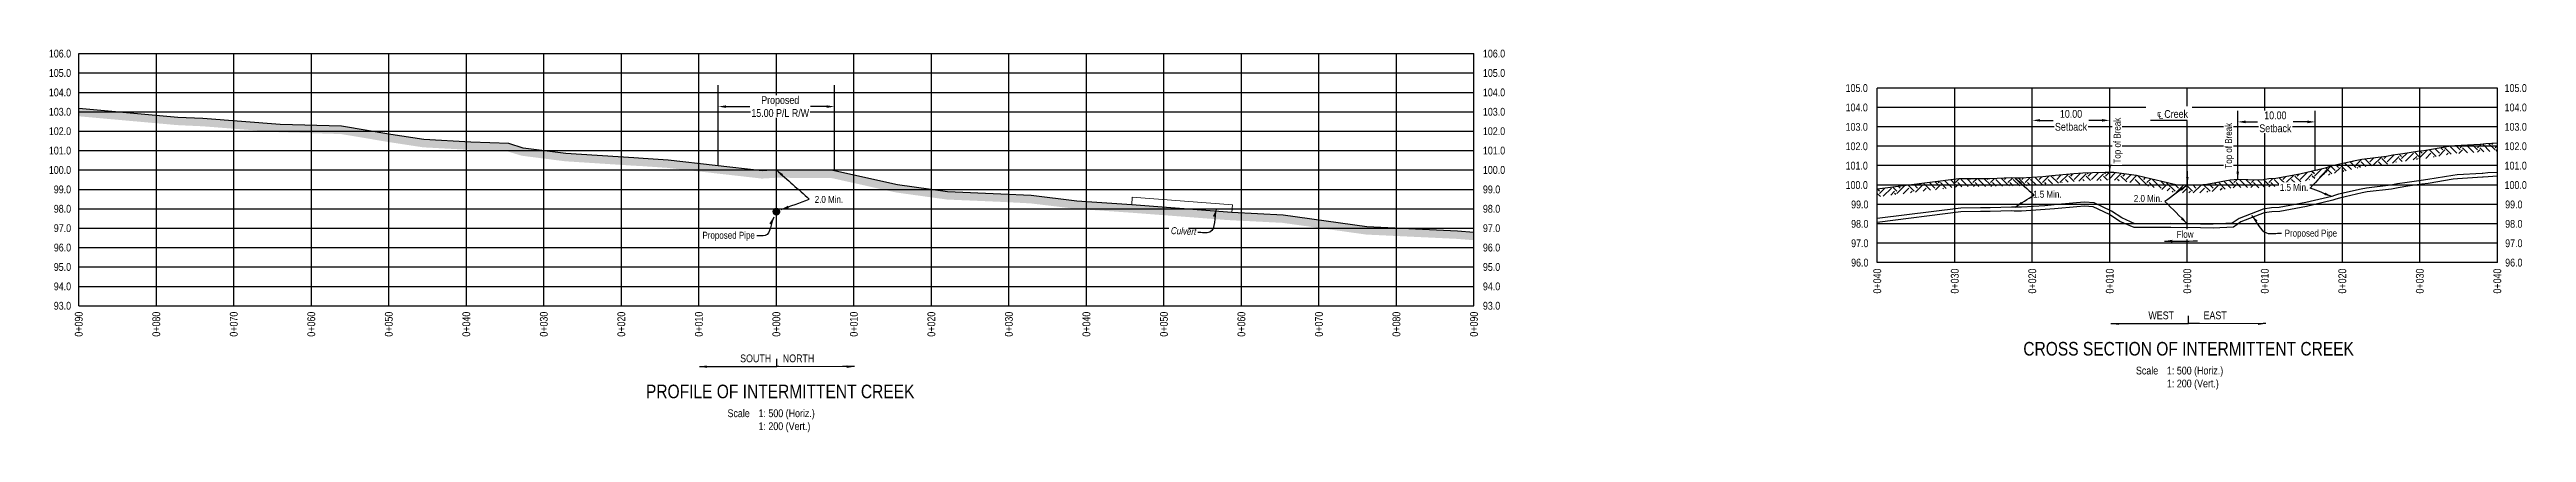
# Model space of a CAD drawing. Extents: x 521099 to 549685, y 6023217 to 6034691.
# Drawn here: x 529152 to 532346, y 6023577 to 6024070 of the extents above; entities that cross this region are included whole.
import ezdxf
from ezdxf.enums import TextEntityAlignment as Align

# ---------------------------------------------------------------- set-up
doc = ezdxf.new("R2010")
doc.units = 0
doc.header["$LTSCALE"] = 5
doc.header["$PDSIZE"] = 0.5
doc.linetypes.add('foc-TOPO', pattern=[1, 0.2, -0.8])
doc.layers.get('Defpoints').update_dxf_attribs({"color": 9})
doc.layers.add('AS-GENERAL', color=48, linetype='Continuous', lineweight=18)
for name, color, linetype in [('CG-NOTES', 7, 'Continuous'), ('DETAIL-T', 7, 'Continuous'), ('L-BD', 7, 'Continuous'), ('L-DETAIL-T', 3, 'Continuous'), ('L-MON', 1, 'Continuous'), ('P-CROSSINGS-GRID', 8, 'Continuous'), ('P-CROSSINGS-GROUND', 48, 'foc-TOPO'), ('P-CROSSINGS-LINE', 3, 'Continuous'), ('P-PROPOSED', 10, 'Continuous'), ('S-T7', 7, 'Continuous')]:
    doc.layers.add(name, color=color, linetype=linetype)
doc.styles.add('140', font='ARIALN.TTF', dxfattribs={"height": 15})
doc.styles.add('80', font='ARIALN.TTF', dxfattribs={"height": 10})
doc.styles.add('80CG', font='ARIALN.TTF', dxfattribs={"height": 10})
doc.styles.add('80L', font='ARIALN.TTF', dxfattribs={"height": 10})
doc.dimstyles.new('Compass 5 000', dxfattribs={"dimscale": 5, "dimtxt": 9, "dimasz": 2, "dimexe": 0.2, "dimexo": 0.0625, "dimgap": 0.5, "dimtad": 0, "dimtih": 1, "dimtoh": 1, "dimzin": 0, "dimdsep": 46, "dimtxsty": '80CG', "dimcen": 0.1, "dimse1": 1, "dimse2": 1, "dimclrd": 256, "dimclrt": 256, "dimaunit": 1, "dimadec": 4, "dimazin": 0, "dimtfac": 0.06, "dimtofl": 0, "dimtmove": 0, "dimatfit": 1, "dimfxl": 0.2, "dimtolj": 1, "dimtzin": 0, "dimlwd": -1, "dimarcsym": 0})

# ---------------------------------------------------------------- blocks, each defined once
blk = doc.blocks.new('*D868')
at = {"transparency": 16777216}
for p, q in [((530024.1, 6023996.8), (530054.9, 6023996.8)), ((530154, 6023996.8), (530133, 6023996.8))]:
    blk.add_line(p, q, dxfattribs=at)
at = {"linetype": 'Continuous', "transparency": 16777216}
for points in [[(530024.1, 6023998.4), (530024.1, 6023995.1), (530014.1, 6023996.8)], [(530154, 6023998.4), (530154, 6023995.1), (530164, 6023996.8)]]:
    blk.add_solid(points, dxfattribs=at)
at = {"layer": 'Defpoints', "color": 0, "linetype": 'Continuous', "transparency": 16777216}
for p in [(530014.1, 6024000.6), (530164, 6024000.6), (530164, 6023996.8)]:
    blk.add_point(p, dxfattribs=at)
at = {"linetype": 'Continuous', "transparency": 16777216, "insert": (530094, 6023996.8), "char_height": 10, "attachment_point": 5, "style": '80CG', "bg_fill": 3, "box_fill_scale": 1.1, "bg_fill_color": 256, "bg_fill_true_color": 13158600, "bg_fill_transparency": 0}
blk.add_mtext('\\A1;Proposed\\P15.00 P/L R/W', dxfattribs=at)
blk = doc.blocks.new('PLIA')
at = {"color": 255, "const_width": 1}
blk.add_lwpolyline([(-0.5, 0, 1), (0.5, 0, 1)], format="xyb", close=True, dxfattribs=at)
blk = doc.blocks.new('PLIAA')
blk.add_blockref('PLIA', (0, 0))
blk = doc.blocks.new('PLIB')
at = {"color": 1}
blk.add_circle((0, 0), 0.8, dxfattribs=at)
blk = doc.blocks.new('PLIBB')
blk.add_blockref('PLIB', (0, 0))
blk = doc.blocks.new('PLICC')
for name in ['PLIAA', 'PLIBB']:
    blk.add_blockref(name, (0, 0))
blk = doc.blocks.new('PLI')
blk.add_blockref('PLICC', (0, 0))
blk = doc.blocks.new('*D910')
at = {"transparency": 16777216}
for p, q in [((531983.5, 6023977.1), (531999.1, 6023977.1)), ((532063.4, 6023977.1), (532045, 6023977.1))]:
    blk.add_line(p, q, dxfattribs=at)
at = {"linetype": 'Continuous', "transparency": 16777216}
for points in [[(531983.5, 6023978.8), (531983.5, 6023975.4), (531973.5, 6023977.1)], [(532063.4, 6023978.8), (532063.4, 6023975.4), (532073.4, 6023977.1)]]:
    blk.add_solid(points, dxfattribs=at)
at = {"layer": 'Defpoints', "color": 0, "linetype": 'Continuous', "transparency": 16777216}
for p in [(531973.5, 6023960.2), (532073.4, 6023977.1), (532073.4, 6023960.2)]:
    blk.add_point(p, dxfattribs=at)
at = {"linetype": 'Continuous', "transparency": 16777216, "insert": (532022, 6023977.1), "char_height": 10, "attachment_point": 5, "style": '80CG', "bg_fill": 3, "box_fill_scale": 1.1, "bg_fill_color": 256, "bg_fill_true_color": 13158600, "bg_fill_transparency": 0}
blk.add_mtext('\\A1;10.00\\PSetback', dxfattribs=at)
blk = doc.blocks.new('*D911')
at = {"transparency": 16777216}
for p, q in [((531718.6, 6023979), (531735.6, 6023979)), ((531798.5, 6023979), (531781.5, 6023979))]:
    blk.add_line(p, q, dxfattribs=at)
for points in [[(531718.6, 6023980.7), (531718.6, 6023977.4), (531708.6, 6023979)], [(531798.5, 6023980.7), (531798.5, 6023977.4), (531808.5, 6023979)]]:
    blk.add_solid(points, dxfattribs=at)
at = {"layer": 'Defpoints', "color": 0, "transparency": 16777216}
for p in [(531708.6, 6023979), (531708.6, 6023956.5), (531808.5, 6023956.5)]:
    blk.add_point(p, dxfattribs=at)
at = {"transparency": 16777216, "insert": (531758.5, 6023979), "char_height": 10, "attachment_point": 5, "style": '80CG', "bg_fill": 3, "box_fill_scale": 1.1, "bg_fill_color": 256, "bg_fill_true_color": 13158600, "bg_fill_transparency": 0}
blk.add_mtext('\\A1;10.00\\PSetback', dxfattribs=at)

msp = doc.modelspace()

# ---------------------------------------------------------------- hatches: boundary and pattern name
at = {"layer": 'P-CROSSINGS-GROUND'}
h = msp.add_hatch(dxfattribs=at)
h.set_pattern_fill('EARTH', color=256, scale=2.498704, angle=45)
h.set_pattern_definition([(45, (-890.27, 3111.641), (0, 22.438998523), [15.86676802, -15.86676802]), (45, (-894.478, 3115.849), (0, 22.438998523), [15.86676802, -15.86676802]), (45, (-898.685, 3120.056), (0, 22.438998523), [15.86676802, -15.86676802]), (135, (-898.685, 3122.86), (-22.438998523, 0), [15.86676802, -15.86676802]), (135, (-894.478, 3127.068), (-22.438998523, 0), [15.86676802, -15.86676802]), (135, (-890.27, 3131.275), (-22.438998523, 0), [15.86676802, -15.86676802])])
h.paths.add_polyline_path([(531508.672, 6023880.347), (531614.355, 6023893.595), (531641.467, 6023893.941), (531653.806, 6023893.946), (531681.726, 6023894.83), (531686.14, 6023894.723), (531693.851, 6023894.536), (531722.701, 6023896.545), (531734.451, 6023897.435), (531763.173, 6023900.151), (531774.151, 6023901.121), (531786.64, 6023901.444), (531802.777, 6023901.861), (531812.977, 6023902.061), (531841.037, 6023898.225), (531851.242, 6023895.879), (531880.8, 6023888.717), (531884.085, 6023887.942), (531892.268, 6023886.01), (531923.797, 6023885.468), (531934.863, 6023886.513), (531965.07, 6023892.011), (531973.83, 6023892.844), (531986.145, 6023892.553), (532004.614, 6023892.116), (532014.415, 6023893.587), (532023.926, 6023894.003), (532055.49, 6023899.959), (532087.299, 6023907.354), (532089.582, 6023908.125), (532096.116, 6023910.333), (532126.959, 6023917.286), (532134.995, 6023918.947), (532166.65, 6023922.722), (532175.03, 6023924.293), (532187.864, 6023926.219), (532206.694, 6023929.043), (532214.709, 6023929.897), (532247.046, 6023935.364), (532254.141, 6023936.08), (532286.721, 6023938.143), (532287.198, 6023938.182), (532293.994, 6023938.738), (532308.257, 6023939.55), (532308.257, 6023949.561), (532293.302, 6023948.71), (532286.382, 6023948.143), (532285.997, 6023948.112), (532253.324, 6023946.043), (532245.71, 6023945.275), (532213.345, 6023939.803), (532205.422, 6023938.959), (532186.382, 6023936.103), (532173.367, 6023934.15), (532165.135, 6023932.607), (532133.388, 6023928.821), (532124.848, 6023927.055), (532093.41, 6023919.969), (532086.382, 6023917.594), (532084.561, 6023916.979), (532053.431, 6023909.742), (532022.775, 6023903.957), (532013.452, 6023903.549), (532003.986, 6023902.128), (531986.382, 6023902.545), (531973.474, 6023902.85), (531963.699, 6023901.92), (531933.495, 6023896.423), (531923.412, 6023895.47), (531893.517, 6023895.985), (531886.382, 6023897.669), (531883.125, 6023898.438), (531853.538, 6023905.607), (531842.837, 6023908.066), (531813.56, 6023912.07), (531802.55, 6023911.853), (531786.382, 6023911.435), (531773.581, 6023911.104), (531762.263, 6023910.104), (531733.603, 6023907.395), (531721.976, 6023906.513), (531693.624, 6023904.539), (531686.382, 6023904.715), (531681.689, 6023904.828), (531653.646, 6023903.941), (531641.401, 6023903.936), (531613.667, 6023903.582), (531508.672, 6023890.42)])

# ---------------------------------------------------------------- linework, layer by layer
for p, q in [((530014.121, 6023920.486), (530014.121, 6024024.181)), ((530164.043, 6023914.115), (530164.043, 6024024.181)), ((531708.568, 6023905.58), (531708.568, 6023979.039))]:
    msp.add_line(p, q)
at = {"layer": 'CG-NOTES'}
for p, q in [((531909.855, 6023717.183), (531909.855, 6023727.178)), ((530089.728, 6023661.792), (530089.728, 6023671.787))]:
    msp.add_line(p, q, dxfattribs=at)
at = {"layer": 'P-CROSSINGS-GRID', "color": 8}
for p, q in [((529189.549, 6024065.067), (530988.616, 6024065.067)), ((529189.549, 6023740.235), (529189.549, 6024065.067)), ((529289.497, 6023740.235), (529289.497, 6024065.067)), ((529389.445, 6023740.235), (529389.445, 6024065.067)), ((529489.393, 6023740.235), (529489.393, 6024065.067)), ((529589.342, 6023740.235), (529589.342, 6024065.067)), ((529689.29, 6023740.235), (529689.29, 6024065.067)), ((529789.238, 6023740.235), (529789.238, 6024065.067)), ((529889.186, 6023740.235), (529889.186, 6024065.067)), ((529989.134, 6023740.235), (529989.134, 6024065.067)), ((530089.082, 6023740.235), (530089.082, 6024065.067)), ((530189.03, 6023740.235), (530189.03, 6024065.067)), ((530288.979, 6023740.235), (530288.979, 6024065.067)), ((530388.927, 6023740.235), (530388.927, 6024065.067)), ((530488.875, 6023740.235), (530488.875, 6024065.067)), ((530588.823, 6023740.235), (530588.823, 6024065.067)), ((530688.771, 6023740.235), (530688.771, 6024065.067)), ((530788.719, 6023740.235), (530788.719, 6024065.067)), ((530888.667, 6023740.235), (530888.667, 6024065.067)), ((530988.616, 6023740.235), (530988.616, 6024065.067)), ((529189.549, 6024040.08), (530988.616, 6024040.08)), ((532308.257, 6024020.663), (531508.672, 6024020.663)), ((531508.672, 6023795.78), (531508.672, 6024020.663)), ((531608.62, 6023795.78), (531608.62, 6024020.663)), ((531708.568, 6023795.78), (531708.568, 6024020.663)), ((531808.516, 6023795.78), (531808.516, 6024020.663)), ((531908.464, 6023795.78), (531908.464, 6024020.663)), ((532008.413, 6023795.78), (532008.413, 6024020.663)), ((532108.361, 6023795.78), (532108.361, 6024020.663)), ((532208.309, 6023795.78), (532208.309, 6024020.663)), ((532308.257, 6023795.78), (532308.257, 6024020.663)), ((529189.549, 6024015.093), (530988.616, 6024015.093)), ((529189.549, 6023990.106), (530988.616, 6023990.106)), ((532308.257, 6023995.676), (531508.672, 6023995.676)), ((529189.549, 6023965.119), (530988.616, 6023965.119)), ((532308.257, 6023970.689), (531508.672, 6023970.689)), ((529189.549, 6023940.132), (530988.616, 6023940.132)), ((532308.257, 6023945.702), (531508.672, 6023945.702)), ((529189.549, 6023915.145), (530988.616, 6023915.145)), ((532308.257, 6023920.715), (531508.672, 6023920.715)), ((532308.257, 6023895.728), (531508.672, 6023895.728)), ((529189.549, 6023890.158), (530988.616, 6023890.158)), ((529189.549, 6023865.171), (530988.616, 6023865.171)), ((532308.257, 6023870.741), (531508.672, 6023870.741)), ((529189.549, 6023840.184), (530988.616, 6023840.184)), ((532308.257, 6023845.754), (531508.672, 6023845.754)), ((529189.549, 6023815.197), (530988.616, 6023815.197)), ((532308.257, 6023820.767), (531508.672, 6023820.767)), ((532308.257, 6023795.78), (531508.672, 6023795.78)), ((529189.549, 6023790.21), (530988.616, 6023790.21)), ((529189.549, 6023765.222), (530988.616, 6023765.222)), ((529189.549, 6023740.235), (530988.616, 6023740.235))]:
    msp.add_line(p, q, dxfattribs=at)
at = {"layer": 'P-CROSSINGS-LINE', "color": 3, "flags": 128}
msp.add_lwpolyline([(532308.257, 6023949.561), (532293.302, 6023948.71), (532286.382, 6023948.143), (532285.997, 6023948.112), (532253.324, 6023946.043), (532245.71, 6023945.275), (532213.345, 6023939.803), (532205.422, 6023938.959), (532186.382, 6023936.103), (532173.367, 6023934.15), (532165.135, 6023932.607), (532133.388, 6023928.821), (532124.848, 6023927.055), (532093.41, 6023919.969), (532086.382, 6023917.594), (532084.561, 6023916.979), (532053.431, 6023909.742), (532022.775, 6023903.957), (532013.452, 6023903.549), (532003.986, 6023902.128), (531986.382, 6023902.545), (531973.474, 6023902.85), (531963.699, 6023901.92), (531933.495, 6023896.423), (531923.412, 6023895.47), (531893.517, 6023895.985), (531886.382, 6023897.669), (531883.125, 6023898.438), (531853.538, 6023905.607), (531842.837, 6023908.066), (531813.56, 6023912.07), (531802.55, 6023911.853), (531786.382, 6023911.435), (531773.581, 6023911.104), (531762.263, 6023910.104), (531733.603, 6023907.395), (531721.976, 6023906.513), (531693.624, 6023904.539), (531686.382, 6023904.715), (531681.689, 6023904.828), (531653.646, 6023903.941), (531641.401, 6023903.936), (531613.667, 6023903.582), (531508.672, 6023890.42)], dxfattribs=at)
at = {"layer": 'P-PROPOSED'}
for points in [[(532308.257, 6023912.02), (532295.897, 6023911.316), (532289.442, 6023910.788), (532288.712, 6023910.728), (532256.389, 6023908.681), (532250.719, 6023908.109), (532218.459, 6023902.656), (532210.19, 6023901.775), (532191.942, 6023899.037), (532179.602, 6023897.186), (532170.814, 6023895.538), (532139.413, 6023891.794), (532132.765, 6023890.419), (532103.558, 6023883.836), (532098.382, 6023882.086), (532094.829, 6023880.886), (532061.153, 6023873.057), (532027.091, 6023866.63), (532017.063, 6023866.191), (532006.342, 6023864.582), (531975.256, 6023852.82), (531966.213, 6023846.445), (531941.606, 6023845.231), (531925.337, 6023845.456), (531887.275, 6023846.111), (531863.875, 6023845.895), (531840.908, 6023845.883), (531823.939, 6023853.278), (531810.648, 6023862.029), (531788.326, 6023872.741), (531775.717, 6023873.667), (531765.677, 6023872.779), (531736.784, 6023870.048), (531724.694, 6023869.131), (531694.474, 6023867.027), (531685.474, 6023867.245), (531681.827, 6023867.333), (531654.246, 6023866.461), (531641.648, 6023866.456), (531616.246, 6023866.131), (531508.672, 6023852.646)], [(532308.257, 6023907.014), (532296.243, 6023906.331), (532289.85, 6023905.807), (532289.073, 6023905.743), (532256.798, 6023903.7), (532251.387, 6023903.154), (532219.141, 6023897.703), (532210.826, 6023896.817), (532192.684, 6023894.095), (532180.434, 6023892.257), (532171.571, 6023890.596), (532140.217, 6023886.857), (532133.82, 6023885.534), (532104.911, 6023879.018), (532099.982, 6023877.352), (532096.198, 6023876.073), (532062.182, 6023868.165), (532027.667, 6023861.653), (532017.545, 6023861.209), (532007.611, 6023859.719), (531977.618, 6023848.37), (531967.907, 6023841.525), (531941.695, 6023840.232), (531925.26, 6023840.459), (531887.255, 6023841.113), (531863.9, 6023840.897), (531839.868, 6023840.886), (531821.549, 6023848.868), (531808.182, 6023857.669), (531787.017, 6023867.826), (531775.755, 6023868.653), (531766.132, 6023867.803), (531737.208, 6023865.068), (531725.056, 6023864.147), (531694.587, 6023862.025), (531685.353, 6023862.249), (531681.846, 6023862.334), (531654.326, 6023861.463), (531641.681, 6023861.458), (531616.589, 6023861.138), (531508.672, 6023847.609)]]:
    msp.add_lwpolyline(points, dxfattribs=at)

# ---------------------------------------------------------------- block references
at = {"layer": 'L-MON', "xscale": 4.99740725, "yscale": 4.99740725, "zscale": 4.99740725}
msp.add_blockref('PLI', (530089.082, 6023861.436), dxfattribs=at)

# ---------------------------------------------------------------- texts
at = {"style": '80'}
for s, p in [('0+040', (531508.629, 6023788.115)), ('0+030', (531608.577, 6023788.115)), ('0+020', (531708.526, 6023788.115)), ('0+010', (531808.474, 6023788.115)), ('0+000', (531908.422, 6023788.115)), ('0+010', (532008.37, 6023788.115)), ('0+020', (532108.318, 6023788.115)), ('0+030', (532208.266, 6023788.115)), ('0+040', (532308.214, 6023788.115)), ('0+090', (529189.462, 6023732.571)), ('0+080', (529289.41, 6023732.571)), ('0+070', (529389.358, 6023732.571)), ('0+060', (529489.306, 6023732.571)), ('0+050', (529589.255, 6023732.571)), ('0+040', (529689.203, 6023732.571)), ('0+030', (529789.151, 6023732.571)), ('0+020', (529889.099, 6023732.571)), ('0+010', (529989.047, 6023732.571)), ('0+000', (530088.995, 6023732.571)), ('0+010', (530188.943, 6023732.571)), ('0+020', (530288.892, 6023732.571)), ('0+030', (530388.84, 6023732.571)), ('0+040', (530488.788, 6023732.571)), ('0+050', (530588.736, 6023732.571)), ('0+060', (530688.684, 6023732.571)), ('0+070', (530788.632, 6023732.571)), ('0+080', (530888.58, 6023732.571)), ('0+090', (530988.529, 6023732.571))]:
    msp.add_text(s, height=9.9948, rotation=90, dxfattribs=at).set_placement(p, align=Align.MIDDLE_RIGHT)
at = {"char_height": 8.9953, "style": '80L'}
for s, insert, attachment_point in [('2.0 Min.', (530138.519, 6023881.71), 1), ('1.5 Min.', (531746.344, 6023888.342), 3), ('2.0 Min.', (531876.137, 6023882.95), 3)]:
    msp.add_mtext_dynamic_manual_height_columns(s, width=45.28725, gutter_width=44.977, heights=[0], dxfattribs=dict(at, insert=insert, attachment_point=attachment_point))
at = {"layer": 'DETAIL-T', "char_height": 9.99481, "attachment_point": 1, "style": '80L'}
for insert in [(531842.235, 6023661.752), (530026.052, 6023606.748)]:
    msp.add_mtext_dynamic_manual_height_columns('Scale^I1: 500 (Horiz.)\\P^I1: 200 (Vert.)', width=216.99252, gutter_width=44.977, heights=[0], dxfattribs=dict(at, insert=insert))
at = {"layer": 'L-DETAIL-T', "char_height": 17.49093, "attachment_point": 2, "rotation": 0, "style": '140'}
for s, insert, width in [('CROSS SECTION OF INTERMITTENT CREEK', (531910.136, 6023693.609), 426.4834), ('PROFILE OF INTERMITTENT CREEK', (530093.953, 6023638.605), 384.7023)]:
    msp.add_mtext(s, dxfattribs=dict(at, insert=insert, width=width))
at = {"layer": 'S-T7', "style": '80'}
for s, p in [('106.0', (529179.554, 6024065.067)), ('105.0', (529179.554, 6024040.08)), ('104.0', (529179.554, 6024015.093)), ('105.0', (532346.245, 6024020.663)), ('103.0', (529179.554, 6023990.106)), ('104.0', (532346.245, 6023995.676)), ('102.0', (529179.554, 6023965.119)), ('103.0', (532346.245, 6023970.689)), ('101.0', (529179.554, 6023940.132)), ('102.0', (532346.245, 6023945.702)), ('101.0', (532346.245, 6023920.715)), ('100.0', (529179.554, 6023915.145)), ('99.0', (529179.554, 6023890.158)), ('100.0', (532346.245, 6023895.728)), ('98.0', (529179.554, 6023865.171)), ('99.0', (532340.648, 6023870.741)), ('97.0', (529179.554, 6023840.184)), ('98.0', (532340.648, 6023845.754)), ('96.0', (529179.554, 6023815.197)), ('95.0', (529179.554, 6023790.21)), ('97.0', (532340.648, 6023820.767)), ('96.0', (532340.648, 6023795.78)), ('94.0', (529179.554, 6023765.222)), ('93.0', (529179.554, 6023740.235))]:
    msp.add_text(s, height=9.9948, dxfattribs=at).set_placement(p, align=Align.MIDDLE_RIGHT)
for s, p in [('106.0', (531000.14, 6024065.067)), ('105.0', (531000.14, 6024040.08)), ('104.0', (531000.14, 6024015.093)), ('105.0', (531467.831, 6024020.663)), ('103.0', (531000.14, 6023990.106)), ('104.0', (531467.831, 6023995.676)), ('102.0', (531000.14, 6023965.119)), ('103.0', (531467.831, 6023970.689)), ('101.0', (531000.14, 6023940.132)), ('102.0', (531467.831, 6023945.702)), ('101.0', (531467.831, 6023920.715)), ('99.0', (531000.14, 6023890.158)), ('100.0', (531000.14, 6023915.145)), ('100.0', (531467.831, 6023895.728)), ('98.0', (531000.14, 6023865.171)), ('99.0', (531474.969, 6023870.741)), ('97.0', (531000.14, 6023840.184)), ('98.0', (531474.969, 6023845.754)), ('96.0', (531000.14, 6023815.197)), ('95.0', (531000.14, 6023790.21)), ('97.0', (531474.969, 6023820.767)), ('96.0', (531474.969, 6023795.78)), ('94.0', (531000.14, 6023765.222)), ('93.0', (531000.14, 6023740.235))]:
    msp.add_text(s, height=9.9948, dxfattribs=at).set_placement(p, align=Align.MIDDLE_LEFT)

# ---------------------------------------------------------------- leaders
at = {"path_type": 1}
for points in [[(531808.516, 6023911.971), (531808.516, 6023997.6)], [(531973.474, 6023902.85), (531973.474, 6023991.236)], [(530089.082, 6023915.145), (530131.47, 6023877.645)], [(531686.382, 6023904.715), (531710.813, 6023882.917)], [(531908.464, 6023895.728), (531879.645, 6023874.617)], [(532093.41, 6023919.969), (532067.095, 6023891.866)], [(532094.829, 6023880.886), (532067.095, 6023891.866)], [(530095.142, 6023864.099), (530131.47, 6023877.645)], [(531686.382, 6023867.234), (531710.813, 6023882.917)], [(531908.464, 6023845.754), (531879.645, 6023874.617)]]:
    msp.add_leader(points, dimstyle='Compass 5 000', override={"dimgap": 0.5, "dimtad": 0}, dxfattribs=at)
at = {"layer": 'CG-NOTES', "path_type": 1}
for points in [[(531809.907, 6023717.183), (531909.855, 6023717.183)], [(532009.804, 6023717.183), (531909.855, 6023717.183)], [(529989.779, 6023661.792), (530089.728, 6023661.792)], [(530189.676, 6023661.792), (530089.728, 6023661.792)]]:
    msp.add_leader(points, dimstyle='Compass 5 000', override={"dimgap": 0.5, "dimtad": 0}, dxfattribs=at)

# ---------------------------------------------------------------- next in the draw order: texts
at = {"style": '80L', "bg_fill": 3, "bg_fill_color": 256, "bg_fill_transparency": 0}
for s, width, gutter_width, insert, char_height, attachment_point, rotation, box_fill_scale in [('Top of Break', 59.05663, 44.977, (531825.184, 6023923.399), 8.99533, 7, 90, 1.2), ('Top of Break', 59.05663, 44.977, (531968.786, 6023916.816), 8.99533, 7, 90, 1.2), ('{\\fArial Narrow|b0|i1|c0|p34;Culvert}', 19.38159, 49.974, (530598.075, 6023841.618), 8.99533, 1, 357.566283, 1.3), ('Flow', 21.74993, 44.977, (531894.716, 6023836.706), 8.9953, 1, 0.333296, 1.2)]:
    msp.add_mtext_dynamic_manual_height_columns(s, width=width, gutter_width=gutter_width, heights=[0], dxfattribs=dict(at, insert=insert, char_height=char_height, attachment_point=attachment_point, rotation=rotation, box_fill_scale=box_fill_scale))
for s, width, insert, char_height, attachment_point, box_fill_scale in [('1.5 Min.', 35.8688, (532064.433, 6023897.266), 8.9953, 3, 1.2), ('Proposed Pipe', 67.24202, (529993.697, 6023835.543), 8.99533, 1, 1.3), ('Proposed Pipe', 67.24202, (532101.56, 6023838.239), 8.99533, 3, 1.5)]:
    msp.add_mtext_dynamic_manual_height_columns(s, width=width, gutter_width=44.977, heights=[0], dxfattribs=dict(at, insert=insert, char_height=char_height, attachment_point=attachment_point, box_fill_scale=box_fill_scale))
at = {"color": 3, "char_height": 9.9948, "style": '80', "bg_fill": 2}
for s, insert, width, attachment_point in [('WEST', (531891.333, 6023732.856), 78.39065, 3), ('EAST', (531929.378, 6023732.856), 71.75921, 1), ('SOUTH', (530082.364, 6023677.465), 78.39065, 3)]:
    msp.add_mtext(s, dxfattribs=dict(at, insert=insert, width=width, attachment_point=attachment_point))
at = {"layer": 'L-BD', "insert": (531909.319, 6023992.289), "char_height": 9.99481, "width": 49.13968, "attachment_point": 3, "style": '80', "bg_fill": 2}
msp.add_mtext('{\\fISOCPEUR|b0|i0|c0|p34;℄} Creek', dxfattribs=at)

# ---------------------------------------------------------------- next in the draw order: dimensions: what is measured, and where the dimension line sits
at = {"color": 6, "linetype": 'Continuous'}
dim = msp.add_linear_dim(base=(530164.043, 6023996.753), p1=(530014.121, 6024000.564), p2=(530164.043, 6024000.564), angle=0, text='Proposed\\P15.00 P/L R/W', dimstyle='Compass 5 000', override={"dimtfill": 1}, dxfattribs=at)
dim.commit()
dim.dimension.update_dxf_attribs({"geometry": '*D868', "text_midpoint": (530093.957, 6023996.753), "dimtype": 161})

# ---------------------------------------------------------------- next in the draw order: hatches: boundary and pattern name
at = {"layer": 'P-CROSSINGS-GROUND'}
h = msp.add_hatch(dxfattribs=at)
h.set_pattern_fill('EARTH', color=256, scale=2.498704, angle=45)
h.set_pattern_definition([(45, (271.346, 3128.122), (0, 22.438998523), [15.86676802, -15.86676802]), (45, (267.139, 3132.329), (0, 22.438998523), [15.86676802, -15.86676802]), (45, (262.932, 3136.536), (0, 22.438998523), [15.86676802, -15.86676802]), (135, (262.932, 3139.341), (-22.438998523, 0), [15.86676802, -15.86676802]), (135, (267.139, 3143.549), (-22.438998523, 0), [15.86676802, -15.86676802]), (135, (271.346, 3147.756), (-22.438998523, 0), [15.86676802, -15.86676802])])
h.paths.add_polyline_path([(530988.616, 6023834.662), (530967.503, 6023836.37), (530850.576, 6023841.895), (530742.586, 6023856.995), (530676.276, 6023860.37), (530547.199, 6023870.07), (530476.305, 6023875.02), (530417.803, 6023882.07), (530378.293, 6023884.095), (530309.776, 6023887.045), (530245.122, 6023895.995), (530162.008, 6023914.57), (530089.082, 6023915.145), (530070.72, 6023914.07), (529949.656, 6023927.795), (529917.159, 6023930.02), (529905.192, 6023930.67), (529817.348, 6023936.32), (529762.459, 6023943.345), (529744.005, 6023949.045), (529695.179, 6023950.97), (529634.286, 6023954.295), (529591.876, 6023960.795), (529528.442, 6023971.395), (529448.996, 6023973.72), (529349.265, 6023981.42), (529317.074, 6023982.895), (529189.549, 6023994.32), (529189.549, 6023984.285), (529316.399, 6023972.92), (529348.651, 6023971.442), (529448.465, 6023963.736), (529527.467, 6023961.424), (529590.296, 6023950.925), (529633.254, 6023944.341), (529694.71, 6023940.986), (529742.304, 6023939.109), (529760.334, 6023933.54), (529816.392, 6023926.366), (529904.6, 6023920.692), (529916.546, 6023920.043), (529948.751, 6023917.838), (530070.447, 6023904.042), (530089.335, 6023905.148), (530160.865, 6023904.584), (530243.344, 6023886.151), (530308.874, 6023877.079), (530377.822, 6023874.111), (530416.948, 6023872.106), (530475.358, 6023865.067), (530550.381, 6023859.828), (530669.041, 6023850.73), (530741.638, 6023847.035), (530849.647, 6023831.933), (530966.864, 6023826.394), (530988.616, 6023824.634)])

# ---------------------------------------------------------------- next in the draw order: linework, layer by layer
for p, q in [((532073.422, 6023914.389), (532073.422, 6023991.236)), ((531908.464, 6023979.039), (531861.134, 6023979.039))]:
    msp.add_line(p, q)
at = {"layer": 'AS-GENERAL', "flags": 128}
msp.add_lwpolyline([(530676.276, 6023860.37), (530547.199, 6023870.07), (530547.948, 6023880.036), (530677.025, 6023870.336)], close=True, dxfattribs=at)
at = {"layer": 'P-CROSSINGS-LINE', "color": 3, "flags": 128}
msp.add_lwpolyline([(530988.616, 6023834.662), (530967.503, 6023836.37), (530850.576, 6023841.895), (530742.586, 6023856.995), (530676.276, 6023860.37), (530547.199, 6023870.07), (530476.305, 6023875.02), (530417.803, 6023882.07), (530378.293, 6023884.095), (530309.776, 6023887.045), (530245.122, 6023895.995), (530162.008, 6023914.57), (530089.082, 6023915.145), (530070.72, 6023914.07), (529949.656, 6023927.795), (529917.159, 6023930.02), (529905.192, 6023930.67), (529817.348, 6023936.32), (529762.459, 6023943.345), (529744.005, 6023949.045), (529695.179, 6023950.97), (529634.286, 6023954.295), (529591.876, 6023960.795), (529528.442, 6023971.395), (529448.996, 6023973.72), (529349.265, 6023981.42), (529317.074, 6023982.895), (529189.549, 6023994.32)], dxfattribs=at)

# ---------------------------------------------------------------- next in the draw order: texts
at = {"color": 3, "insert": (530097.314, 6023677.465), "char_height": 9.9948, "width": 71.75921, "attachment_point": 1, "style": '80', "bg_fill": 2}
msp.add_mtext('NORTH', dxfattribs=at)

# ---------------------------------------------------------------- next in the draw order: dimensions: what is measured, and where the dimension line sits
at = {"color": 6}
dim = msp.add_aligned_dim(p1=(531808.516, 6023956.544), p2=(531708.568, 6023956.544), distance=-22.495, text='10.00\\PSetback', dimstyle='Compass 5 000', override={"dimtfill": 1}, dxfattribs=at)
dim.commit()
dim.dimension.update_dxf_attribs({"geometry": '*D911', "text_midpoint": (531758.542, 6023979.039)})

# ---------------------------------------------------------------- next in the draw order: leaders
at = {"path_type": 1}
for points in [[(531908.491, 6023895.929), (531908.464, 6023979.039)], [(531991.347, 6023856.367), (532010.739, 6023834.055), (532029.749, 6023833.753)], [(531878.975, 6023823.513), (531921.393, 6023823.668)]]:
    msp.add_leader(points, dimstyle='Compass 5 000', override={"dimgap": 0.5, "dimtad": 0}, dxfattribs=at)
at = {"color": 6, "path_type": 1}
msp.add_leader([(530656.277, 6023864.699), (530648.061, 6023835.136), (530632.361, 6023834.589)], dimstyle='Compass 5 000', override={"dimgap": 0.5, "dimtad": 0}, dxfattribs=at)
at = {"color": 6, "linetype": 'Continuous', "path_type": 1}
msp.add_leader([(530085.592, 6023854.553), (530074.57, 6023830.678), (530064.04, 6023830.262)], dimstyle='Compass 5 000', override={"dimgap": 0.5, "dimtad": 0}, dxfattribs=at)

# ---------------------------------------------------------------- next in the draw order: dimensions: what is measured, and where the dimension line sits
at = {"color": 6, "linetype": 'Continuous'}
dim = msp.add_linear_dim(base=(532073.422, 6023977.108), p1=(531973.474, 6023960.232), p2=(532073.422, 6023960.232), angle=0, text='10.00\\PSetback', dimstyle='Compass 5 000', override={"dimtfill": 1}, dxfattribs=at)
dim.commit()
dim.dimension.update_dxf_attribs({"geometry": '*D910', "text_midpoint": (532022.045, 6023977.108), "dimtype": 161})

doc.saveas('drawing.dxf')
